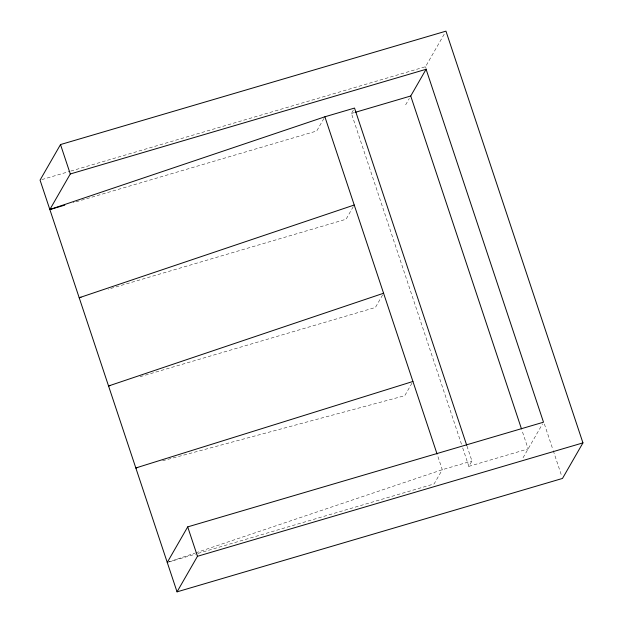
<?xml version="1.0" encoding="UTF-8"?>
<svg xmlns="http://www.w3.org/2000/svg" width="623" height="623" viewBox="0 0 623 623"><rect width="100%" height="100%" fill="white"/><g stroke="black" fill="none" stroke-linecap="round" stroke-linejoin="round"><path stroke-width="0.47" stroke-dasharray="3.12 2.34" d="M323.913 118.463L316.694 131.009L73.171 202.662M461.487 444.246L351.434 113.448L353.638 109.601M70.858 171.052L425.517 66.708L445.009 32.801M405.651 104.843L409.342 98.411M353.264 206.688L346.053 219.241L108.122 289.243M382.615 294.92L375.404 307.466L138.407 377.195M411.974 383.145L404.755 395.698L161.123 461.168M462.71 447.929L468.839 466.362L471.938 460.981L467.032 446.232M523.055 457.749L542.547 423.866M167.252 562.444L194.851 553.138M195.77 552.827L442.283 469.703L471.938 460.981M41.928 179.572L69.924 171.333M351.434 113.448L354.214 112.631M468.839 466.362L528.14 448.91L521.708 429.566M169.121 561.891L197.109 553.652M198.044 553.38L434.106 483.923L442.283 469.703L437.393 455M425.517 66.708L426.132 68.553M544.37 423.975L552.975 449.822M553.279 450.74L561.876 476.595"/><path stroke-width="0.93" d="M60.509 144.559L40.059 180.117L177.041 591.85L562.491 478.441L582.941 442.883L445.959 31.15L60.509 144.559L70.29 173.973L49.848 209.53L64.776 205.138M355.141 112.358L410.728 95.997L426.093 69.285L543.505 422.199L187.702 526.887L167.252 562.444M177.041 591.85L197.483 556.292L582.941 442.883M49.848 209.53L324.879 116.789L354.526 108.067L466.728 445.313M354.23 205.014L79.199 297.755L81.06 297.21M383.581 293.246L108.55 385.987L110.419 385.435M412.932 381.471L135.822 467.966L137.699 467.46M70.29 173.973L426.093 69.285M410.728 95.997L521.396 428.64M324.879 116.789L437.089 454.081M187.702 526.887L197.483 556.292"/></g></svg>
